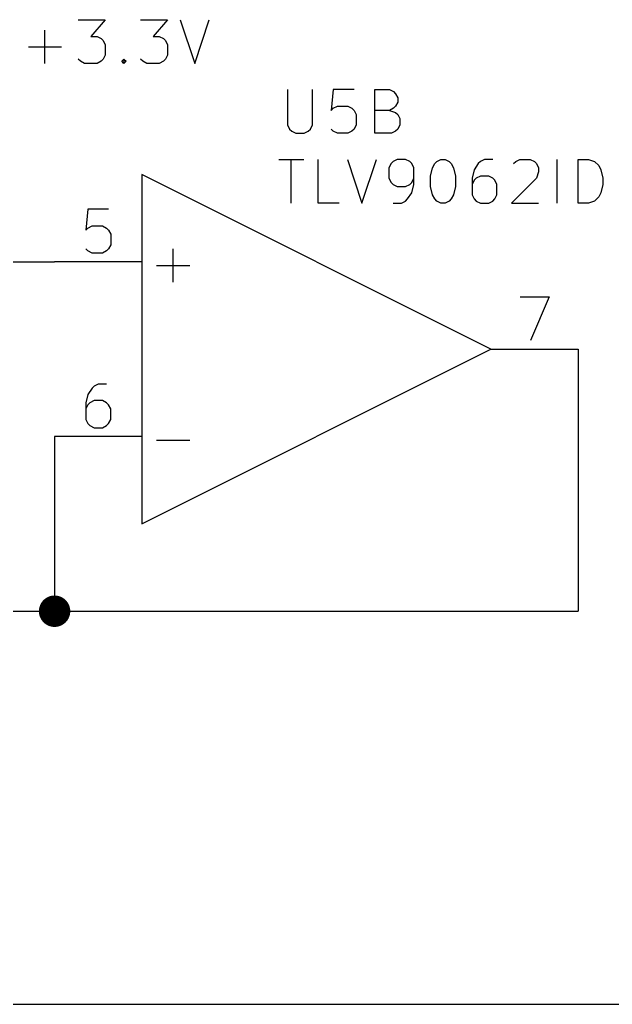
# Model space of a CAD drawing. Header units: inches. Extents: x 0.4 to 16.1, y -11.3 to -0.4.
# Drawn here: x 11.51 to 12.189, y -8.85 to -7.723 of the extents above; entities that cross this region are included whole.
import ezdxf

# ---------------------------------------------------------------- set-up
doc = ezdxf.new("R2010")
doc.units = ezdxf.units.IN
doc.header["$MEASUREMENT"] = 0
for name, color, linetype in [('GREENSIXTYFIVE', 129, 'CONTINUOUS'), ('LIGHTGREEN', 92, 'CONTINUOUS'), ('LIGHTRED', 12, 'CONTINUOUS'), ('RED', 14, 'CONTINUOUS'), ('WHITE', 250, 'CONTINUOUS')]:
    doc.layers.add(name, color=color, linetype=linetype)

msp = doc.modelspace()

# ---------------------------------------------------------------- linework, layer by layer
at = {"layer": 'GREENSIXTYFIVE', "linetype": 'CONTINUOUS'}
for p, q in [((11.5771, -7.7228), (11.6081, -7.7228)), ((11.5771, -7.7228), (11.6081, -7.7228)), ((11.6081, -7.7228), (11.5914, -7.7419)), ((11.6081, -7.7228), (11.5914, -7.7419)), ((11.6486, -7.7228), (11.6795, -7.7228)), ((11.6486, -7.7228), (11.6795, -7.7228)), ((11.6795, -7.7228), (11.6629, -7.7419)), ((11.6795, -7.7228), (11.6629, -7.7419)), ((11.6938, -7.7228), (11.7105, -7.7728)), ((11.6938, -7.7228), (11.7105, -7.7728)), ((11.7105, -7.7728), (11.7271, -7.7228)), ((11.7105, -7.7728), (11.7271, -7.7228)), ((11.539, -7.7728), (11.539, -7.7347)), ((11.539, -7.7728), (11.539, -7.7347)), ((11.5914, -7.7419), (11.5986, -7.7419)), ((11.5914, -7.7419), (11.5986, -7.7419)), ((11.5986, -7.7419), (11.6033, -7.7442)), ((11.5986, -7.7419), (11.6033, -7.7442)), ((11.6629, -7.7419), (11.67, -7.7419)), ((11.6629, -7.7419), (11.67, -7.7419)), ((11.67, -7.7419), (11.6748, -7.7442)), ((11.67, -7.7419), (11.6748, -7.7442)), ((11.52, -7.7538), (11.5581, -7.7538)), ((11.52, -7.7538), (11.5581, -7.7538)), ((11.6033, -7.7442), (11.6057, -7.7466)), ((11.6033, -7.7442), (11.6057, -7.7466)), ((11.6057, -7.7466), (11.6081, -7.7514)), ((11.6057, -7.7466), (11.6081, -7.7514)), ((11.6081, -7.7514), (11.6081, -7.7633)), ((11.6081, -7.7514), (11.6081, -7.7633)), ((11.6748, -7.7442), (11.6771, -7.7466)), ((11.6748, -7.7442), (11.6771, -7.7466)), ((11.6771, -7.7466), (11.6795, -7.7514)), ((11.6771, -7.7466), (11.6795, -7.7514)), ((11.6795, -7.7514), (11.6795, -7.7633)), ((11.6795, -7.7514), (11.6795, -7.7633)), ((11.6081, -7.7633), (11.6057, -7.768)), ((11.6081, -7.7633), (11.6057, -7.768)), ((11.6795, -7.7633), (11.6771, -7.768)), ((11.6795, -7.7633), (11.6771, -7.768)), ((11.5795, -7.7704), (11.5771, -7.768)), ((11.5795, -7.7704), (11.5771, -7.768)), ((11.5843, -7.7728), (11.5795, -7.7704)), ((11.5843, -7.7728), (11.5795, -7.7704)), ((11.5986, -7.7728), (11.5843, -7.7728)), ((11.5986, -7.7728), (11.5843, -7.7728)), ((11.6033, -7.7704), (11.5986, -7.7728)), ((11.6033, -7.7704), (11.5986, -7.7728)), ((11.6057, -7.768), (11.6033, -7.7704)), ((11.6057, -7.768), (11.6033, -7.7704)), ((11.6271, -7.7704), (11.6295, -7.768)), ((11.6271, -7.7704), (11.6295, -7.768)), ((11.6295, -7.7728), (11.6271, -7.7704)), ((11.6295, -7.7728), (11.6271, -7.7704)), ((11.6295, -7.768), (11.6319, -7.7704)), ((11.6295, -7.768), (11.6295, -7.7728)), ((11.6295, -7.768), (11.6319, -7.7704)), ((11.6295, -7.768), (11.6295, -7.7728)), ((11.6319, -7.7704), (11.6295, -7.7728)), ((11.6319, -7.7704), (11.6295, -7.7728)), ((11.651, -7.7704), (11.6486, -7.768)), ((11.651, -7.7704), (11.6486, -7.768)), ((11.6557, -7.7728), (11.651, -7.7704)), ((11.6557, -7.7728), (11.651, -7.7704)), ((11.67, -7.7728), (11.6557, -7.7728)), ((11.67, -7.7728), (11.6557, -7.7728)), ((11.6748, -7.7704), (11.67, -7.7728)), ((11.6748, -7.7704), (11.67, -7.7728)), ((11.6771, -7.768), (11.6748, -7.7704)), ((11.6771, -7.768), (11.6748, -7.7704)), ((11.8169, -7.8028), (11.8169, -7.8433)), ((11.8169, -7.8028), (11.8169, -7.8433)), ((11.8455, -7.8433), (11.8455, -7.8028)), ((11.8455, -7.8433), (11.8455, -7.8028)), ((11.8693, -7.8028), (11.8669, -7.8266)), ((11.8693, -7.8028), (11.8669, -7.8266)), ((11.8931, -7.8028), (11.8693, -7.8028)), ((11.8931, -7.8028), (11.8693, -7.8028)), ((11.9169, -7.8528), (11.9169, -7.8028)), ((11.9169, -7.8028), (11.9336, -7.8028)), ((11.9169, -7.8528), (11.9169, -7.8028)), ((11.9169, -7.8028), (11.9336, -7.8028)), ((11.9336, -7.8028), (11.9383, -7.8052)), ((11.9336, -7.8028), (11.9383, -7.8052)), ((11.9383, -7.8052), (11.9407, -7.8076)), ((11.9383, -7.8052), (11.9407, -7.8076)), ((11.9407, -7.8076), (11.9431, -7.8123)), ((11.9407, -7.8076), (11.9431, -7.8123)), ((11.8693, -7.8242), (11.874, -7.8219)), ((11.8693, -7.8242), (11.874, -7.8219)), ((11.874, -7.8219), (11.886, -7.8219)), ((11.874, -7.8219), (11.886, -7.8219)), ((11.886, -7.8219), (11.8907, -7.8242)), ((11.886, -7.8219), (11.8907, -7.8242)), ((11.9407, -7.8219), (11.9383, -7.8242)), ((11.9407, -7.8219), (11.9383, -7.8242)), ((11.9431, -7.8171), (11.9407, -7.8219)), ((11.9431, -7.8171), (11.9407, -7.8219)), ((11.9431, -7.8123), (11.9431, -7.8171)), ((11.9431, -7.8123), (11.9431, -7.8171)), ((11.8669, -7.8266), (11.8693, -7.8242)), ((11.8669, -7.8266), (11.8693, -7.8242)), ((11.8907, -7.8242), (11.8931, -7.8266)), ((11.8907, -7.8242), (11.8931, -7.8266)), ((11.8931, -7.8266), (11.8955, -7.8314)), ((11.8931, -7.8266), (11.8955, -7.8314)), ((11.8955, -7.8314), (11.8955, -7.8433)), ((11.8955, -7.8314), (11.8955, -7.8433)), ((11.9336, -7.8266), (11.9169, -7.8266)), ((11.9336, -7.8266), (11.9169, -7.8266)), ((11.9383, -7.8242), (11.9336, -7.8266)), ((11.9383, -7.8242), (11.9336, -7.8266)), ((11.9336, -7.8266), (11.9407, -7.829)), ((11.9336, -7.8266), (11.9407, -7.829)), ((11.9407, -7.829), (11.9431, -7.8314)), ((11.9407, -7.829), (11.9431, -7.8314)), ((11.9431, -7.8314), (11.9455, -7.8361)), ((11.9431, -7.8314), (11.9455, -7.8361)), ((11.8169, -7.8433), (11.8193, -7.848)), ((11.8169, -7.8433), (11.8193, -7.848)), ((11.8431, -7.848), (11.8455, -7.8433)), ((11.8431, -7.848), (11.8455, -7.8433)), ((11.8955, -7.8433), (11.8931, -7.848)), ((11.8955, -7.8433), (11.8931, -7.848)), ((11.9455, -7.8433), (11.9431, -7.848)), ((11.9455, -7.8433), (11.9431, -7.848)), ((11.9455, -7.8361), (11.9455, -7.8433)), ((11.9455, -7.8361), (11.9455, -7.8433)), ((11.8193, -7.848), (11.8217, -7.8504)), ((11.8193, -7.848), (11.8217, -7.8504)), ((11.8217, -7.8504), (11.8264, -7.8528)), ((11.8217, -7.8504), (11.8264, -7.8528)), ((11.8264, -7.8528), (11.8359, -7.8528)), ((11.8264, -7.8528), (11.8359, -7.8528)), ((11.8359, -7.8528), (11.8407, -7.8504)), ((11.8359, -7.8528), (11.8407, -7.8504)), ((11.8407, -7.8504), (11.8431, -7.848)), ((11.8407, -7.8504), (11.8431, -7.848)), ((11.8693, -7.8504), (11.8669, -7.848)), ((11.8693, -7.8504), (11.8669, -7.848)), ((11.874, -7.8528), (11.8693, -7.8504)), ((11.874, -7.8528), (11.8693, -7.8504)), ((11.886, -7.8528), (11.874, -7.8528)), ((11.886, -7.8528), (11.874, -7.8528)), ((11.8907, -7.8504), (11.886, -7.8528)), ((11.8907, -7.8504), (11.886, -7.8528)), ((11.8931, -7.848), (11.8907, -7.8504)), ((11.8931, -7.848), (11.8907, -7.8504)), ((11.9359, -7.8528), (11.9169, -7.8528)), ((11.9359, -7.8528), (11.9169, -7.8528)), ((11.9407, -7.8504), (11.9359, -7.8528)), ((11.9407, -7.8504), (11.9359, -7.8528)), ((11.9431, -7.848), (11.9407, -7.8504)), ((11.9431, -7.848), (11.9407, -7.8504)), ((11.8069, -7.8828), (11.8355, -7.8828)), ((11.8069, -7.8828), (11.8355, -7.8828)), ((11.8212, -7.9328), (11.8212, -7.8828)), ((11.8212, -7.9328), (11.8212, -7.8828)), ((11.8521, -7.9328), (11.8521, -7.8828)), ((11.8521, -7.9328), (11.8521, -7.8828)), ((11.8855, -7.8828), (11.9021, -7.9328)), ((11.8855, -7.8828), (11.9021, -7.9328)), ((11.9021, -7.9328), (11.9188, -7.8828)), ((11.9021, -7.9328), (11.9188, -7.8828)), ((11.9355, -7.8876), (11.9331, -7.8923)), ((11.9355, -7.8876), (11.9331, -7.8923)), ((11.9379, -7.8852), (11.9355, -7.8876)), ((11.9379, -7.8852), (11.9355, -7.8876)), ((11.9426, -7.8828), (11.9379, -7.8852)), ((11.9426, -7.8828), (11.9379, -7.8852)), ((11.9521, -7.8828), (11.9426, -7.8828)), ((11.9521, -7.8828), (11.9426, -7.8828)), ((11.9569, -7.8852), (11.9521, -7.8828)), ((11.9569, -7.8852), (11.9521, -7.8828)), ((11.9593, -7.8876), (11.9569, -7.8852)), ((11.9593, -7.8876), (11.9569, -7.8852)), ((11.9617, -7.8923), (11.9593, -7.8876)), ((11.9617, -7.8923), (11.9593, -7.8876)), ((11.9831, -7.8923), (11.9855, -7.8876)), ((11.9831, -7.8923), (11.9855, -7.8876)), ((11.9855, -7.8876), (11.9879, -7.8852)), ((11.9855, -7.8876), (11.9879, -7.8852)), ((11.9879, -7.8852), (11.9926, -7.8828)), ((11.9879, -7.8852), (11.9926, -7.8828)), ((11.9926, -7.8828), (11.9974, -7.8828)), ((11.9926, -7.8828), (11.9974, -7.8828)), ((11.9974, -7.8828), (12.0021, -7.8852)), ((11.9974, -7.8828), (12.0021, -7.8852)), ((12.0021, -7.8852), (12.0045, -7.8876)), ((12.0021, -7.8852), (12.0045, -7.8876)), ((12.0045, -7.8876), (12.0069, -7.8923)), ((12.0045, -7.8876), (12.0069, -7.8923)), ((12.0355, -7.8876), (12.0307, -7.8947)), ((12.0355, -7.8876), (12.0307, -7.8947)), ((12.0379, -7.8852), (12.0355, -7.8876)), ((12.0379, -7.8852), (12.0355, -7.8876)), ((12.0426, -7.8828), (12.0379, -7.8852)), ((12.0426, -7.8828), (12.0379, -7.8852)), ((12.0521, -7.8828), (12.0426, -7.8828)), ((12.0521, -7.8828), (12.0426, -7.8828)), ((12.076, -7.8876), (12.0783, -7.8852)), ((12.076, -7.8876), (12.0783, -7.8852)), ((12.0783, -7.8852), (12.0831, -7.8828)), ((12.0783, -7.8852), (12.0831, -7.8828)), ((12.0831, -7.8828), (12.095, -7.8828)), ((12.0831, -7.8828), (12.095, -7.8828)), ((12.095, -7.8828), (12.0998, -7.8852)), ((12.095, -7.8828), (12.0998, -7.8852)), ((12.0998, -7.8852), (12.1021, -7.8876)), ((12.0998, -7.8852), (12.1021, -7.8876)), ((12.1021, -7.8876), (12.1045, -7.8923)), ((12.1021, -7.8876), (12.1045, -7.8923)), ((12.1259, -7.9328), (12.1259, -7.8828)), ((12.1259, -7.9328), (12.1259, -7.8828)), ((12.1498, -7.9328), (12.1498, -7.8828)), ((12.1498, -7.8828), (12.1617, -7.8828)), ((12.1498, -7.9328), (12.1498, -7.8828)), ((12.1498, -7.8828), (12.1617, -7.8828)), ((12.1617, -7.8828), (12.1688, -7.8852)), ((12.1617, -7.8828), (12.1688, -7.8852)), ((12.1688, -7.8852), (12.1736, -7.8899)), ((12.1688, -7.8852), (12.1736, -7.8899)), ((12.1736, -7.8899), (12.176, -7.8947)), ((12.1736, -7.8899), (12.176, -7.8947)), ((11.9331, -7.8923), (11.9331, -7.9042)), ((11.9331, -7.8923), (11.9331, -7.9042)), ((11.9617, -7.9114), (11.9617, -7.8923)), ((11.9617, -7.9114), (11.9617, -7.8923)), ((11.9807, -7.9019), (11.9831, -7.8923)), ((11.9807, -7.9019), (11.9831, -7.8923)), ((12.0069, -7.8923), (12.0093, -7.9019)), ((12.0069, -7.8923), (12.0093, -7.9019)), ((12.0307, -7.8947), (12.0283, -7.9042)), ((12.0307, -7.8947), (12.0283, -7.9042)), ((12.1045, -7.8971), (12.1021, -7.9042)), ((12.1045, -7.8971), (12.1021, -7.9042)), ((12.1045, -7.8923), (12.1045, -7.8971)), ((12.1045, -7.8923), (12.1045, -7.8971)), ((12.176, -7.8947), (12.1783, -7.9042)), ((12.176, -7.8947), (12.1783, -7.9042)), ((11.9331, -7.9042), (11.9355, -7.909)), ((11.9331, -7.9042), (11.9355, -7.909)), ((11.9355, -7.909), (11.9379, -7.9114)), ((11.9355, -7.909), (11.9379, -7.9114)), ((11.9379, -7.9114), (11.9426, -7.9138)), ((11.9379, -7.9114), (11.9426, -7.9138)), ((11.9521, -7.9138), (11.9569, -7.9114)), ((11.9521, -7.9138), (11.9569, -7.9114)), ((11.9569, -7.9114), (11.9593, -7.909)), ((11.9569, -7.9114), (11.9593, -7.909)), ((11.9593, -7.909), (11.9617, -7.9042)), ((11.9593, -7.909), (11.9617, -7.9042)), ((11.9593, -7.9209), (11.9617, -7.9114)), ((11.9593, -7.9209), (11.9617, -7.9114)), ((11.9807, -7.9138), (11.9807, -7.9019)), ((11.9807, -7.9138), (11.9807, -7.9019)), ((12.0093, -7.9019), (12.0093, -7.9138)), ((12.0093, -7.9019), (12.0093, -7.9138)), ((12.0283, -7.9042), (12.0283, -7.9233)), ((12.0283, -7.9042), (12.0283, -7.9233)), ((12.0307, -7.9066), (12.0283, -7.9114)), ((12.0307, -7.9066), (12.0283, -7.9114)), ((12.0331, -7.9042), (12.0307, -7.9066)), ((12.0331, -7.9042), (12.0307, -7.9066)), ((12.0379, -7.9019), (12.0331, -7.9042)), ((12.0379, -7.9019), (12.0331, -7.9042)), ((12.0474, -7.9019), (12.0379, -7.9019)), ((12.0474, -7.9019), (12.0379, -7.9019)), ((12.0521, -7.9042), (12.0474, -7.9019)), ((12.0521, -7.9042), (12.0474, -7.9019)), ((12.0545, -7.9066), (12.0521, -7.9042)), ((12.0545, -7.9066), (12.0521, -7.9042)), ((12.0569, -7.9114), (12.0545, -7.9066)), ((12.0569, -7.9114), (12.0545, -7.9066)), ((12.0569, -7.9233), (12.0569, -7.9114)), ((12.0569, -7.9233), (12.0569, -7.9114)), ((12.1021, -7.9042), (12.0736, -7.9328)), ((12.1021, -7.9042), (12.0736, -7.9328)), ((12.1783, -7.9114), (12.176, -7.9209)), ((12.1783, -7.9114), (12.176, -7.9209)), ((12.1783, -7.9042), (12.1783, -7.9114)), ((12.1783, -7.9042), (12.1783, -7.9114)), ((11.9426, -7.9138), (11.9521, -7.9138)), ((11.9426, -7.9138), (11.9521, -7.9138)), ((11.9545, -7.928), (11.9593, -7.9209)), ((11.9545, -7.928), (11.9593, -7.9209)), ((11.9831, -7.9233), (11.9807, -7.9138)), ((11.9831, -7.9233), (11.9807, -7.9138)), ((11.9855, -7.928), (11.9831, -7.9233)), ((11.9855, -7.928), (11.9831, -7.9233)), ((12.0069, -7.9233), (12.0045, -7.928)), ((12.0069, -7.9233), (12.0045, -7.928)), ((12.0093, -7.9138), (12.0069, -7.9233)), ((12.0093, -7.9138), (12.0069, -7.9233)), ((12.0283, -7.9233), (12.0307, -7.928)), ((12.0283, -7.9233), (12.0307, -7.928)), ((12.0545, -7.928), (12.0569, -7.9233)), ((12.0545, -7.928), (12.0569, -7.9233)), ((12.176, -7.9209), (12.1736, -7.9257)), ((12.176, -7.9209), (12.1736, -7.9257)), ((11.876, -7.9328), (11.8521, -7.9328)), ((11.876, -7.9328), (11.8521, -7.9328)), ((11.9379, -7.9328), (11.9474, -7.9328)), ((11.9379, -7.9328), (11.9474, -7.9328)), ((11.9474, -7.9328), (11.9521, -7.9304)), ((11.9474, -7.9328), (11.9521, -7.9304)), ((11.9521, -7.9304), (11.9545, -7.928)), ((11.9521, -7.9304), (11.9545, -7.928)), ((11.9879, -7.9304), (11.9855, -7.928)), ((11.9879, -7.9304), (11.9855, -7.928)), ((11.9926, -7.9328), (11.9879, -7.9304)), ((11.9926, -7.9328), (11.9879, -7.9304)), ((11.9974, -7.9328), (11.9926, -7.9328)), ((11.9974, -7.9328), (11.9926, -7.9328)), ((12.0021, -7.9304), (11.9974, -7.9328)), ((12.0021, -7.9304), (11.9974, -7.9328)), ((12.0045, -7.928), (12.0021, -7.9304)), ((12.0045, -7.928), (12.0021, -7.9304)), ((12.0307, -7.928), (12.0331, -7.9304)), ((12.0307, -7.928), (12.0331, -7.9304)), ((12.0331, -7.9304), (12.0379, -7.9328)), ((12.0331, -7.9304), (12.0379, -7.9328)), ((12.0379, -7.9328), (12.0474, -7.9328)), ((12.0379, -7.9328), (12.0474, -7.9328)), ((12.0474, -7.9328), (12.0521, -7.9304)), ((12.0474, -7.9328), (12.0521, -7.9304)), ((12.0521, -7.9304), (12.0545, -7.928)), ((12.0521, -7.9304), (12.0545, -7.928)), ((12.0736, -7.9328), (12.1045, -7.9328)), ((12.0736, -7.9328), (12.1045, -7.9328)), ((12.1617, -7.9328), (12.1498, -7.9328)), ((12.1617, -7.9328), (12.1498, -7.9328)), ((12.1688, -7.9304), (12.1617, -7.9328)), ((12.1688, -7.9304), (12.1617, -7.9328)), ((12.1736, -7.9257), (12.1688, -7.9304)), ((12.1736, -7.9257), (12.1688, -7.9304)), ((11.6859, -8.0231), (11.6859, -7.985)), ((11.6859, -8.0231), (11.6859, -7.985)), ((11.6669, -8.0041), (11.705, -8.0041)), ((11.6669, -8.0041), (11.705, -8.0041)), ((11.6669, -8.2041), (11.705, -8.2041)), ((11.6669, -8.2041), (11.705, -8.2041))]:
    msp.add_line(p, q, dxfattribs=at)
at = {"layer": 'LIGHTGREEN', "linetype": 'CONTINUOUS'}
for p, q in [((11.4, -8), (11.55, -8)), ((12.15, -8.1), (12.15, -8.4)), ((11.55, -8.2), (11.55, -8.4)), ((10.95, -8.4), (11.55, -8.4)), ((11.55, -8.4), (12.15, -8.4)), ((11.15, -8.85), (12.8, -8.85))]:
    msp.add_line(p, q, dxfattribs=at)
at = {"layer": 'LIGHTGREEN', "const_width": 0.018}
msp.add_lwpolyline([(11.541, -8.4, 1), (11.559, -8.4, 1)], format="xyb", close=True, dxfattribs=at)
at = {"layer": 'LIGHTRED', "linetype": 'CONTINUOUS'}
for p, q in [((11.5881, -7.9399), (11.5857, -7.9637)), ((11.5881, -7.9399), (11.5857, -7.9637)), ((11.6119, -7.9399), (11.5881, -7.9399)), ((11.6119, -7.9399), (11.5881, -7.9399)), ((11.5857, -7.9637), (11.5881, -7.9613)), ((11.5857, -7.9637), (11.5881, -7.9613)), ((11.5881, -7.9613), (11.5929, -7.9589)), ((11.5881, -7.9613), (11.5929, -7.9589)), ((11.5929, -7.9589), (11.6048, -7.9589)), ((11.5929, -7.9589), (11.6048, -7.9589)), ((11.6048, -7.9589), (11.6095, -7.9613)), ((11.6048, -7.9589), (11.6095, -7.9613)), ((11.6095, -7.9613), (11.6119, -7.9637)), ((11.6095, -7.9613), (11.6119, -7.9637)), ((11.6119, -7.9637), (11.6143, -7.9684)), ((11.6119, -7.9637), (11.6143, -7.9684)), ((11.6143, -7.9684), (11.6143, -7.9804)), ((11.6143, -7.9684), (11.6143, -7.9804)), ((11.6143, -7.9804), (11.6119, -7.9851)), ((11.6143, -7.9804), (11.6119, -7.9851)), ((11.5881, -7.9875), (11.5857, -7.9851)), ((11.5881, -7.9875), (11.5857, -7.9851)), ((11.5929, -7.9899), (11.5881, -7.9875)), ((11.5929, -7.9899), (11.5881, -7.9875)), ((11.6048, -7.9899), (11.5929, -7.9899)), ((11.6048, -7.9899), (11.5929, -7.9899)), ((11.6095, -7.9875), (11.6048, -7.9899)), ((11.6095, -7.9875), (11.6048, -7.9899)), ((11.6119, -7.9851), (11.6095, -7.9875)), ((11.6119, -7.9851), (11.6095, -7.9875)), ((12.0833, -8.0399), (12.1167, -8.0399)), ((12.0833, -8.0399), (12.1167, -8.0399)), ((12.1167, -8.0399), (12.0952, -8.0899)), ((12.1167, -8.0399), (12.0952, -8.0899)), ((11.5929, -8.1446), (11.5881, -8.1518)), ((11.5929, -8.1446), (11.5881, -8.1518)), ((11.5952, -8.1423), (11.5929, -8.1446)), ((11.5952, -8.1423), (11.5929, -8.1446)), ((11.6, -8.1399), (11.5952, -8.1423)), ((11.6, -8.1399), (11.5952, -8.1423)), ((11.6095, -8.1399), (11.6, -8.1399)), ((11.6095, -8.1399), (11.6, -8.1399)), ((11.5881, -8.1518), (11.5857, -8.1613)), ((11.5881, -8.1518), (11.5857, -8.1613)), ((11.5952, -8.1589), (11.5905, -8.1613)), ((11.5952, -8.1589), (11.5905, -8.1613)), ((11.6048, -8.1589), (11.5952, -8.1589)), ((11.6048, -8.1589), (11.5952, -8.1589)), ((11.6095, -8.1613), (11.6048, -8.1589)), ((11.6095, -8.1613), (11.6048, -8.1589)), ((11.5857, -8.1613), (11.5857, -8.1804)), ((11.5857, -8.1613), (11.5857, -8.1804)), ((11.5881, -8.1637), (11.5857, -8.1684)), ((11.5881, -8.1637), (11.5857, -8.1684)), ((11.5905, -8.1613), (11.5881, -8.1637)), ((11.5905, -8.1613), (11.5881, -8.1637)), ((11.6119, -8.1637), (11.6095, -8.1613)), ((11.6119, -8.1637), (11.6095, -8.1613)), ((11.6143, -8.1684), (11.6119, -8.1637)), ((11.6143, -8.1684), (11.6119, -8.1637)), ((11.6143, -8.1804), (11.6143, -8.1684)), ((11.6143, -8.1804), (11.6143, -8.1684)), ((11.5857, -8.1804), (11.5881, -8.1851)), ((11.5857, -8.1804), (11.5881, -8.1851)), ((11.6119, -8.1851), (11.6143, -8.1804)), ((11.6119, -8.1851), (11.6143, -8.1804)), ((11.5881, -8.1851), (11.5905, -8.1875)), ((11.5881, -8.1851), (11.5905, -8.1875)), ((11.5905, -8.1875), (11.5952, -8.1899)), ((11.5905, -8.1875), (11.5952, -8.1899)), ((11.5952, -8.1899), (11.6048, -8.1899)), ((11.5952, -8.1899), (11.6048, -8.1899)), ((11.6048, -8.1899), (11.6095, -8.1875)), ((11.6048, -8.1899), (11.6095, -8.1875)), ((11.6095, -8.1875), (11.6119, -8.1851)), ((11.6095, -8.1875), (11.6119, -8.1851))]:
    msp.add_line(p, q, dxfattribs=at)
at = {"layer": 'RED', "linetype": 'CONTINUOUS'}
for p, q in [((12.05, -8.1), (11.65, -7.9)), ((11.65, -7.9), (11.65, -8.3)), ((11.65, -8), (11.55, -8)), ((11.65, -8), (11.55, -8)), ((11.65, -8.3), (12.05, -8.1)), ((12.05, -8.1), (12.15, -8.1)), ((12.05, -8.1), (12.15, -8.1)), ((11.65, -8.2), (11.55, -8.2)), ((11.65, -8.2), (11.55, -8.2))]:
    msp.add_line(p, q, dxfattribs=at)
at = {"layer": 'WHITE', "linetype": 'CONTINUOUS'}
for p, q in [((12.05, -8.1), (11.65, -7.9)), ((11.65, -7.9), (11.65, -8.3)), ((11.65, -8.3), (12.05, -8.1))]:
    msp.add_line(p, q, dxfattribs=at)

doc.saveas('drawing.dxf')
